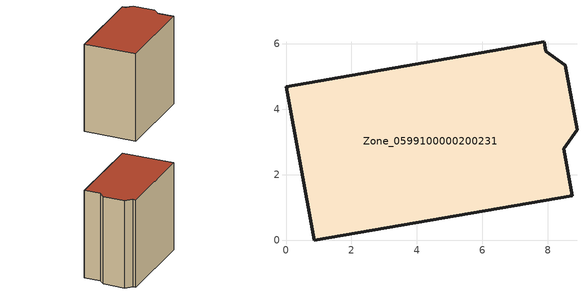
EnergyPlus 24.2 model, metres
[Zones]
Zone_0599100000200231
 floor ground (C_G): 0,4.69 7.89,6.06 7.94,5.77 8.53,5.35 8.89,3.37 8.49,2.79 8.75,1.36 0.86,0 z0
 wall outside (C_F): 0.86,0 8.75,1.36 8.49,2.79 8.89,3.37 8.53,5.35 7.94,5.77 7.89,6.06 0,4.69 0.86,0 z0:8.3
 roof outside (C_R): 7.89,6.06 0,4.69 0.86,0 8.75,1.36 8.49,2.79 8.89,3.37 8.53,5.35 7.94,5.77 z8.3
[BUILDING]
Pand.0599100000200231: North Axis=0; Terrain=City; Loads Convergence Tolerance Value=0.04; Temperature Convergence Tolerance Value=0.4; Solar Distribution=FullExterior; Maximum Number of Warmup Days=25; Minimum Number of Warmup Days=1
[Site:Location]
Rotterdam.The.Hague.AP_ZH_NLD Design_Conditions: Latitude=51.96; Longitude=4.45; Time Zone=1; Elevation=-4.5
[SITE:GROUNDTEMPERATURE:BUILDINGSURFACE]
18, 18, 18, 18, 18, 18, 18, 18, 18, 18, 18, 18
[MATERIAL] Thermal Absorptance=0.9; Solar Absorptance=0.7; Visible Absorptance=0.7
Name | Roughness | Thickness | Conductivity | Density | Specific Heat
G.TI.1946 | MediumSmooth | 0.15 | 1 | 540 | 1210
F.TI.1946 | Rough | 0.3 | 0.857143 | 1920 | 840
R.TI.1946 | MediumRough | 0.2 | 0.1 | 1500 | 1000
[CONSTRUCTION]
C_G: G.TI.1946
C_F: F.TI.1946
C_R: R.TI.1946
[ZONE]
Zone_0599100000200231: Type=1; Multiplier=1; Ceiling Height=Autocalculate; Volume=Autocalculate; Floor Area=autocalculate; Part of Total Floor Area=Yes
[ZONEINFILTRATION:DESIGNFLOWRATE]
Infil_Zone_0599100000200231: Zone or ZoneList or Space or SpaceList=Zone_0599100000200231; Schedule=AlwaysOn; Design Flow Rate Calculation Method=Flow/Area; Flow Rate per Floor Area=0.003; Constant Term Coefficient=1; Temperature Term Coefficient=0; Velocity Term Coefficient=0; Velocity Squared Term Coefficient=0
[HVACTEMPLATE:ZONE:IDEALLOADSAIRSYSTEM]
Zone_0599100000200231: Maximum Heating Supply Air Temperature=50; Minimum Cooling Supply Air Temperature=13; Maximum Heating Supply Air Humidity Ratio=0.0156; Minimum Cooling Supply Air Humidity Ratio=0.0077; Heating Limit=NoLimit; Cooling Limit=NoLimit; Dehumidification Control Type=ConstantSensibleHeatRatio; Cooling Sensible Heat Ratio=0.7; Dehumidification Setpoint=60; Humidification Control Type=None; Humidification Setpoint=30; Outdoor Air Method=None; Outdoor Air Flow Rate per Person=0.00944; Outdoor Air Flow Rate per Zone Floor Area=0; Outdoor Air Flow Rate per Zone=0; Demand Controlled Ventilation Type=None; Outdoor Air Economizer Type=NoEconomizer; Heat Recovery Type=None; Sensible Heat Recovery Effectiveness=0.7; Latent Heat Recovery Effectiveness=0.65
[ZONECONTROL:THERMOSTAT]
ThermostatControl_Zone_0599100000200231: Zone or ZoneList=Zone_0599100000200231; Control Type Schedule=DualSetpointControlType; Control 1=Thermostat_Zone_0599100000200231; Temperature Difference Between Cutout And Setpoint=0
[THERMOSTATSETPOINT:DUALSETPOINT]
Thermostat_Zone_0599100000200231: Heating Setpoint Temperature Schedule=HeatingSetpoint_Zone_0599100000200231; Cooling Setpoint Temperature Schedule=CoolingSetpoint_Zone_0599100000200231
[SCHEDULE:COMPACT]
HeatingSetpoint_Zone_0599100000200231: Through: 12/31, For: AllDays, Until: 24:00, 21
CoolingSetpoint_Zone_0599100000200231: Through: 12/31, For: AllDays, Until: 24:00, 24
DualSetpointControlType: Through: 12/31, For: AllDays, Until: 24:00, 4
AlwaysOn: Through: 12/31, For: AllDays, Until: 24:00, 1
